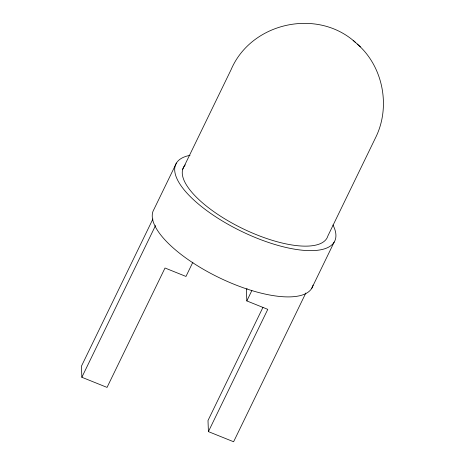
<?xml version="1.0" encoding="UTF-8"?>
<svg xmlns="http://www.w3.org/2000/svg" width="465" height="465" viewBox="0 0 465 465"><rect width="100%" height="100%" fill="white"/><g stroke="black" fill="none" stroke-linecap="round" stroke-linejoin="round"><path stroke-width="0.7" d="M176.433 163.07L153.967 209.331A88.263 31.916 25.9 0 0 220.544 278.337A88.263 31.916 25.9 0 0 313.067 285.126M152.904 219.003L81.439 366.182L81.852 377.266L107.043 387.403L165.017 268.009L185.971 276.443L192.882 262.202M182.733 169.243L231.035 69.773C251.274 22.151 317.7 7.853 355.603 42.559M81.852 377.266L155.531 225.531M247.043 288.538L246.409 289.834L246.828 300.925L267.782 309.353L208.413 431.619L233.604 441.75L305.825 293.02M246.828 300.925L251.856 290.567M262.946 307.371L208 420.529L208.413 431.619M311.724 288.346L334.19 242.079M357.219 44.03C382.922 66.251 390.693 105.863 376.185 136.443L327.889 235.906A79.986 28.923 25.9 0 1 240.672 227.612A79.986 28.923 25.9 0 1 185.285 164.877M353.144 40.379L360.427 46.878M332.952 224.973A88.263 31.916 25.9 0 1 241.097 231.157A88.263 31.916 25.9 0 1 190.016 155.345"/></g></svg>
